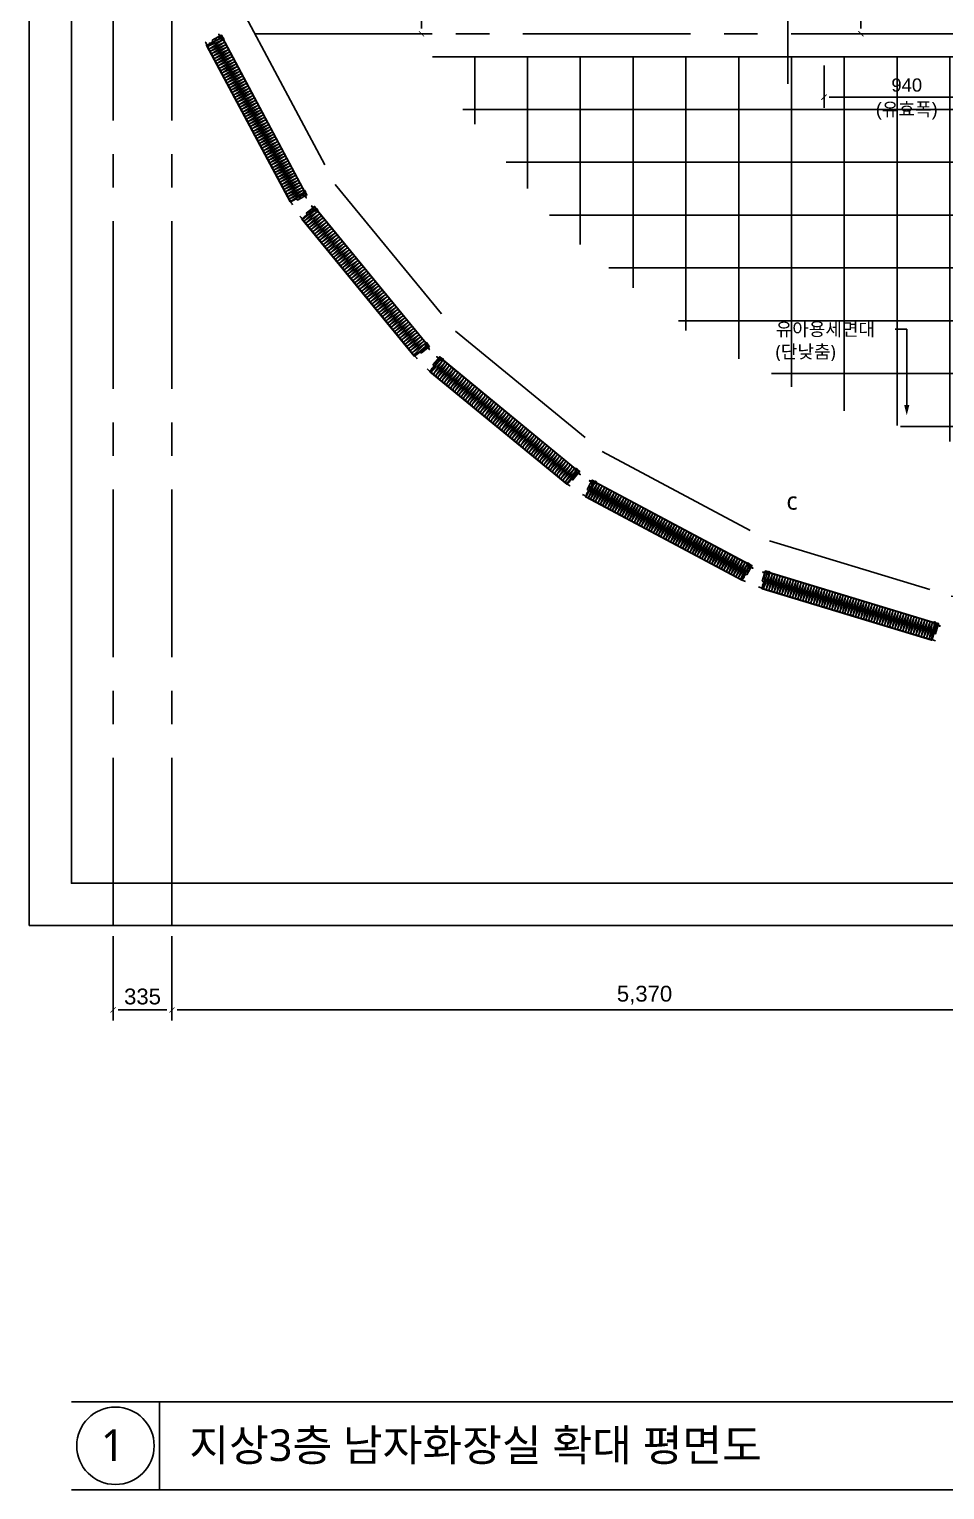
# Model space of a CAD drawing. Header units: millimetres. Extents: x 1155 to 49564, y 630 to 17190.
# Drawn here: x 1155 to 6357, y 630 to 8926 of the extents above; entities that cross this region are included whole.
import ezdxf
from ezdxf.enums import TextEntityAlignment as Align
from ezdxf.xclip import XClip

# ---------------------------------------------------------------- set-up
doc = ezdxf.new("R2010")
doc.units = ezdxf.units.MM
doc.header["$LTSCALE"] = 30
doc.header["$XCLIPFRAME"] = 0
doc.header["$PDMODE"] = 1
doc.linetypes.add('A_XR_CEN$0$CENTER', pattern=[50.8, 31.75, -6.35, 6.35, -6.35])
doc.linetypes.add('CENTER', pattern=[50.8, 31.75, -6.35, 6.35, -6.35])
doc.layers.get('Defpoints').update_dxf_attribs({"color": 140})
doc.layers.add('A-기준선', color=144, linetype='Continuous', plot=False)
for name, color, linetype in [('A_XR_CEN$0$CTR', 1, 'A_XR_CEN$0$CENTER'), ('AZ-LEAT', 6, 'Continuous'), ('CTR', 1, 'CENTER'), ('DIM', 7, 'Continuous'), ('DIM-1', 7, 'Continuous'), ('ELE-4', 4, 'Continuous'), ('INS', 8, 'Continuous'), ('RXANNOT', 4, 'Continuous'), ('RXLEADER', 1, 'Continuous'), ('SEC-8', 8, 'Continuous'), ('SEC-SCREW', 9, 'Continuous'), ('SEC-코킹', 250, 'Continuous'), ('SYM-POINT', 6, 'Continuous'), ('SYM-RM', 6, 'Continuous'), ('TXT', 3, 'Continuous'), ('타일', 9, 'Continuous')]:
    doc.layers.add(name, color=color, linetype=linetype)
doc.styles.add('00-GRID$0$ARIAL', font='arial.ttf')
doc.styles.add('THEVOO', font='malgun.ttf', dxfattribs={"width": 0.9})
doc.styles.add('맑은고딕', font='malgun.ttf')
doc.dimstyles.new('CJA-30', dxfattribs={"dimscale": 30, "dimtxt": 3, "dimasz": 1, "dimexe": 2, "dimexo": 2, "dimgap": 1, "dimtad": 1, "dimdec": 0, "dimdsep": 46, "dimlunit": 6, "dimtxsty": '00-GRID$0$ARIAL', "dimblk": '00-GRID$0$_ArchTick', "dimcen": 1, "dimclrd": 7, "dimclre": 7, "dimclrt": 3, "dimadec": 0, "dimazin": 0, "dimtfac": 1, "dimtdec": 0, "dimtix": 1, "dimtmove": 2, "dimatfit": 3, "dimldrblk": '00-GRID$0$_ArchTick', "dimfxl": 1, "dimtolj": 1, "dimarcsym": 0})
doc.dimstyles.new('CJA-30(IN)', dxfattribs={"dimscale": 30, "dimtxt": 2.5, "dimasz": 1, "dimexe": 2, "dimexo": 2, "dimgap": 1, "dimtad": 1, "dimdec": 0, "dimdsep": 46, "dimlunit": 6, "dimtxsty": '00-GRID$0$ARIAL', "dimblk": '00-GRID$0$_ArchTick', "dimcen": 1, "dimclrd": 7, "dimclre": 7, "dimclrt": 6, "dimadec": 0, "dimazin": 0, "dimtfac": 1, "dimtdec": 0, "dimtix": 1, "dimtmove": 2, "dimatfit": 3, "dimldrblk": '00-GRID$0$_ArchTick', "dimfxl": 1, "dimtolj": 1, "dimarcsym": 0})

# ---------------------------------------------------------------- blocks, each defined once
blk = doc.blocks.new('A_XR_CEN$0$xr-cen')
at = {"layer": 'A_XR_CEN$0$CTR', "transparency": 33554687}
for p, q in [((40300, 840485), (40300, 838650)), ((37270.1, 838650), (62900, 838650))]:
    blk.add_line(p, q, dxfattribs=at)
blk.add_lwpolyline([(36800.5, 840850), (36906.1, 839777.1), (37219.1, 838745.4), (37727.3, 837794.6), (38411.3, 836961.3), (39244.6, 836277.3), (40195.4, 835769.1), (41227.1, 835456.2), (42304.9, 835350), (47400, 835350), (47400, 835450)], dxfattribs=at)
blk = doc.blocks.new('A_XR_CEN', base_point=(126150, -534600))
at = {"layer": 'A_XR_CEN$0$CTR', "transparency": 33554687}
blk.add_blockref('A_XR_CEN$0$xr-cen', (126150, -534600), dxfattribs=at)
blk = doc.blocks.new('00-GRID$0$_ArchTick')
at = {"color": 0, "linetype": 'ByBlock', "const_width": 0.15}
blk.add_lwpolyline([(-0.5, -0.5), (0.5, 0.5)], dxfattribs=at)
blk = doc.blocks.new('*D23')
at = {"layer": 'Defpoints', "color": 0}
for p in [(5710.9, 10735.5), (5710.9, 8900.5), (5880.9, 8900.5)]:
    blk.add_point(p, dxfattribs=at)
at = {"layer": 'DIM-1', "color": 7, "lineweight": -2}
for p, q in [((5770.9, 10735.5), (5940.9, 10735.5)), ((5880.9, 10705.5), (5880.9, 8930.5)), ((5770.9, 8900.5), (5940.9, 8900.5))]:
    blk.add_line(p, q, dxfattribs=at)
at = {"layer": 'DIM-1', "color": 7, "lineweight": -2, "xscale": 30, "yscale": 30, "zscale": 30}
for p, rotation in [((5880.9, 10735.5), 90), ((5880.9, 8900.5), 270)]:
    blk.add_blockref('00-GRID$0$_ArchTick', p, dxfattribs=dict(at, rotation=rotation))
at = {"layer": 'DIM-1', "color": 6, "insert": (5805.9, 9818), "char_height": 75, "attachment_point": 5, "rotation": 90, "style": '00-GRID$0$ARIAL'}
blk.add_mtext('\\A1;1,835', dxfattribs=at)
blk = doc.blocks.new('A$C6DCA6E04')
at = {"layer": '타일'}
for p, q in [((-7739.3, 0), (-3900, 0)), ((-7500, -382.9), (-7500, 0)), ((-7200, -748.5), (-7200, 0)), ((-6900, -1066.7), (-6900, 0)), ((-6600, -1312.9), (-6600, 0)), ((-6300, -1555.6), (-6300, 0)), ((-6000, -1716), (-6000, 0)), ((-5700, -1876.3), (-5700, 0)), ((-5400, -2012.3), (-5400, 0)), ((-5100, -2094.2), (-5100, 0)), ((-4800, -2185.2), (-4800, 0)), ((-4500, -2255.7), (-4500, 0)), ((-4200, -2285.3), (-4200, 0)), ((-3600, -2940), (-3600, 0)), ((-3000, -2940), (-3000, 0)), ((-2700, -2940), (-2700, 0)), ((-2100, -2940), (-2100, 0)), ((-1800, -2940), (-1800, 0)), ((-1200, -2940), (-1200, 0)), ((-900, -2940), (-900, 0)), ((-300, -2531.1), (-300, 0)), ((-7568, -300, 0), (-3930, -300, 0)), ((-3770, -300, 0), (-2700, -300, 0)), ((-3300, -2333.3), (-3300, -266.7)), ((-2730, -300, 0), (-2544.8, -300, 0)), ((-2205.2, -300, 0), (-1594.8, -300, 0)), ((-1255.2, -300, 0), (-644.8, -300, 0)), ((-305.2, -300, 0), (0, -300, 0)), ((-1500, -2348.8), (-1500, -399.4)), ((-600, -2392.9), (-600, -356.5)), ((-3900, -1600), (-3900, -460)), ((-2400, -2331.5), (-2400, -429.2)), ((0, -1270), (0, -520)), ((-7321.8, -600, 0), (-3630, -600, 0)), ((-3630, -600, 0), (0, -600, 0)), ((-7075.6, -900, 0), (-3630, -900, 0)), ((-3630, -900, 0), (0, -900, 0)), ((-6737.5, -1200, 0), (-3630, -1200, 0)), ((-3630, -1200, 0), (0, -1200, 0)), ((-3600, -2249.4), (-3600, -1390)), ((-6342, -1500, 0), (-2700, -1500, 0)), ((-2730, -1500, 0), (0, -1500, 0)), ((-2708.9, -1500, 0), (-2700, -1500, 0)), ((-5812.8, -1800, 0), (-3930, -1800, 0)), ((-3770, -1800, 0), (-2700, -1800, 0)), ((-2730, -1800, 0), (0, -1800, 0)), ((-5081, -2100, 0), (-3930, -2100, 0)), ((-3770, -2100, 0), (-2700, -2100, 0)), ((-2730, -2100, 0), (0, -2100, 0)), ((-3749.8, -2400, 0), (-3455.8, -2400, 0)), ((-3204.2, -2400, 0), (-2505.8, -2400, 0)), ((-2254.2, -2400, 0), (-1555.8, -2400, 0)), ((-1304.2, -2400, 0), (-605.8, -2400, 0)), ((-354.2, -2400, 0), (0, -2400, 0)), ((-3749.8, -2700, 0), (-3519.9, -2700, 0)), ((-3140.1, -2700, 0), (-2569.9, -2700, 0)), ((-2190.1, -2700, 0), (-1619.9, -2700, 0)), ((-1240.1, -2700, 0), (-669.9, -2700, 0)), ((-290.1, -2700, 0), (0, -2700, 0))]:
    blk.add_line(p, q, dxfattribs=at)
blk = doc.blocks.new('*D14')
at = {"layer": 'Defpoints', "color": 0}
for p in [(5671.3, 8780.5), (6611.3, 8780.5), (6611.3, 8540.5)]:
    blk.add_point(p, dxfattribs=at)
at = {"layer": 'DIM-1', "color": 7, "lineweight": -2}
for p, q in [((5671.3, 8720.5), (5671.3, 8480.5)), ((6611.3, 8720.5), (6611.3, 8480.5)), ((5701.3, 8540.5), (6581.3, 8540.5))]:
    blk.add_line(p, q, dxfattribs=at)
at = {"layer": 'DIM-1', "color": 7, "lineweight": -2, "xscale": 30, "yscale": 30, "zscale": 30, "rotation": 180}
blk.add_blockref('00-GRID$0$_ArchTick', (5671.3, 8540.5), dxfattribs=at)
at = {"layer": 'DIM-1', "color": 7, "lineweight": -2, "xscale": 30, "yscale": 30, "zscale": 30}
blk.add_blockref('00-GRID$0$_ArchTick', (6611.3, 8540.5), dxfattribs=at)
at = {"layer": 'DIM-1', "color": 6, "char_height": 75, "attachment_point": 5, "style": '00-GRID$0$ARIAL'}
for s, insert in [('\\A1;940', (6141.3, 8608.8)), ('\\A1;({\\fGulim|b0|i0|c129|p50;유효폭})', (6141.3, 8460.9))]:
    blk.add_mtext(s, dxfattribs=dict(at, insert=insert))
blk = doc.blocks.new('*D25')
at = {"layer": 'Defpoints', "color": 0}
for p in [(3214.2, 9030.5), (3384.2, 9030.5), (3214.2, 8900.5)]:
    blk.add_point(p, dxfattribs=at)
at = {"layer": 'DIM-1', "color": 7, "lineweight": -2}
for p, q in [((3274.2, 9030.5), (3444.2, 9030.5)), ((3384.2, 8930.5), (3384.2, 9000.5)), ((3274.2, 8900.5), (3444.2, 8900.5))]:
    blk.add_line(p, q, dxfattribs=at)
at = {"layer": 'DIM-1', "color": 7, "lineweight": -2, "xscale": 30, "yscale": 30, "zscale": 30}
for p, rotation in [((3384.2, 9030.5), 90), ((3384.2, 8900.5), 270)]:
    blk.add_blockref('00-GRID$0$_ArchTick', p, dxfattribs=dict(at, rotation=rotation))
at = {"layer": 'DIM-1', "color": 6, "insert": (3315.9, 9140), "char_height": 75, "attachment_point": 5, "rotation": 90, "style": '00-GRID$0$ARIAL'}
blk.add_mtext('\\A1;130', dxfattribs=at)
blk = doc.blocks.new('A$C272815F0')
at = {"layer": 'RXLEADER'}
blk.add_lwpolyline([(757.3, 60), (757.3, 490), (691.1, 490)], dxfattribs=at)
blk.add_lwpolyline([(757.3, 0, 0, 30, 0), (757.3, 60, 0, 0, 0)], format="xyseb", dxfattribs=at)
at = {"layer": 'RXANNOT', "style": '맑은고딕'}
for s, p in [('유아용세면대', (12.5, 490)), ('(단낮춤)', (12.5, 362.5))]:
    blk.add_text(s, height=75, dxfattribs=at).set_placement(p, align=Align.MIDDLE_LEFT)
blk = doc.blocks.new('*D85')
at = {"layer": 'Defpoints', "color": 0}
for p in [(1966.3, 3835.5), (7336.3, 3835.5), (7336.3, 3355.5)]:
    blk.add_point(p, dxfattribs=at)
at = {"layer": 'DIM', "color": 7, "lineweight": -2}
for p, q in [((1966.3, 3775.5), (1966.3, 3295.5)), ((7336.3, 3775.5), (7336.3, 3295.5)), ((1996.3, 3355.5), (7306.3, 3355.5))]:
    blk.add_line(p, q, dxfattribs=at)
at = {"layer": 'DIM', "color": 7, "lineweight": -2, "xscale": 30, "yscale": 30, "zscale": 30, "rotation": 180}
blk.add_blockref('00-GRID$0$_ArchTick', (1966.3, 3355.5), dxfattribs=at)
at = {"layer": 'DIM', "color": 7, "lineweight": -2, "xscale": 30, "yscale": 30, "zscale": 30}
blk.add_blockref('00-GRID$0$_ArchTick', (7336.3, 3355.5), dxfattribs=at)
at = {"layer": 'DIM', "color": 3, "insert": (4651.3, 3439.6), "char_height": 90, "attachment_point": 5, "style": '00-GRID$0$ARIAL'}
blk.add_mtext('\\A1;5,370', dxfattribs=at)
blk = doc.blocks.new('*D86')
at = {"layer": 'Defpoints', "color": 0}
for p in [(1631.3, 3835.5), (1966.3, 3835.5), (1631.3, 3355.5)]:
    blk.add_point(p, dxfattribs=at)
at = {"layer": 'DIM', "color": 7, "lineweight": -2}
for p, q in [((1631.3, 3775.5), (1631.3, 3295.5)), ((1966.3, 3775.5), (1966.3, 3295.5)), ((1936.3, 3355.5), (1661.3, 3355.5))]:
    blk.add_line(p, q, dxfattribs=at)
at = {"layer": 'DIM', "color": 7, "lineweight": -2, "xscale": 30, "yscale": 30, "zscale": 30, "rotation": 180}
blk.add_blockref('00-GRID$0$_ArchTick', (1631.3, 3355.5), dxfattribs=at)
at = {"layer": 'DIM', "color": 7, "lineweight": -2, "xscale": 30, "yscale": 30, "zscale": 30}
blk.add_blockref('00-GRID$0$_ArchTick', (1966.3, 3355.5), dxfattribs=at)
at = {"layer": 'DIM', "color": 3, "insert": (1798.8, 3431.5), "char_height": 90, "attachment_point": 5, "style": '00-GRID$0$ARIAL'}
blk.add_mtext('\\A1;335', dxfattribs=at)
blk = doc.blocks.new('SCREW')
at = {"layer": 'SEC-SCREW'}
for p, q in [((-3.5, 1), (-3.5, 0)), ((-3.5, 0), (3.5, 0)), ((-1.5, -0.5), (-1.5, 0)), ((1.5, 0), (1.5, -1.1)), ((3.5, 0), (3.5, 1)), ((0.1, -0.4), (-2, -0.7)), ((-2, -0.7), (-1.5, -0.5)), ((-2, -0.8), (-1.5, -1)), ((2, -1.3), (-2, -2)), ((-2, -1.9), (-1.5, -1.7)), ((-2, -2), (-1.5, -2.2)), ((2, -2.6), (-2, -3.2)), ((-2, -3.2), (-1.5, -3)), ((-2, -3.3), (-1.5, -3.5)), ((2, -3.8), (-2, -4.4)), ((-2, -4.4), (-1.5, -4.2)), ((-2, -4.5), (-1.5, -4.7)), ((2, -5), (-2, -5.7)), ((-2, -5.6), (-1.5, -5.4)), ((-2, -5.7), (-1.5, -5.9)), ((2, -6.3), (-2, -6.9)), ((-2, -6.9), (-1.5, -6.7)), ((-2, -7), (-1.5, -7.2)), ((2, -7.5), (-2, -8.1)), ((-2, -8.1), (-1.5, -7.9)), ((-2, -8.2), (-1.5, -8.4)), ((2, -8.7), (-2, -9.4)), ((-2, -9.3), (-1.5, -9.1)), ((-2, -9.4), (-1.5, -9.6)), ((2, -10), (-2, -10.6)), ((-2, -10.6), (-1.5, -10.4)), ((-2, -10.7), (-1.5, -10.9)), ((0.1, -0.5), (-1.9, -0.8)), ((2, -1.4), (-1.9, -2.1)), ((2, -2.7), (-1.9, -3.3)), ((2, -3.9), (-1.9, -4.5)), ((2, -5.1), (-1.9, -5.8)), ((2, -6.4), (-1.9, -7)), ((2, -7.6), (-1.9, -8.2)), ((2, -8.8), (-1.9, -9.5)), ((2, -10.1), (-1.9, -10.7)), ((0.1, -0.4), (-1.5, -0.5)), ((0.1, -0.5), (-1.5, -1)), ((-1.5, -1), (-1.5, -1.7)), ((1.5, -1.1), (-1.5, -1.7)), ((1.5, -1.6), (-1.5, -2.2)), ((-1.5, -2.2), (-1.5, -3)), ((1.5, -2.4), (-1.5, -3)), ((1.5, -2.9), (-1.5, -3.5)), ((-1.5, -3.5), (-1.5, -4.2)), ((1.5, -3.6), (-1.5, -4.2)), ((1.5, -4.1), (-1.5, -4.7)), ((-1.5, -4.7), (-1.5, -5.4)), ((1.5, -4.8), (-1.5, -5.4)), ((1.5, -5.3), (-1.5, -5.9)), ((-1.5, -5.9), (-1.5, -6.7)), ((1.5, -6.1), (-1.5, -6.7)), ((1.5, -6.6), (-1.5, -7.2)), ((-1.5, -7.2), (-1.5, -7.9)), ((1.5, -7.3), (-1.5, -7.9)), ((1.5, -7.8), (-1.5, -8.4)), ((-1.5, -8.4), (-1.5, -9.1)), ((1.5, -8.5), (-1.5, -9.1)), ((1.5, -9), (-1.5, -9.6)), ((-1.5, -9.6), (-1.5, -10.4)), ((1.5, -9.8), (-1.5, -10.4)), ((1.5, -10.3), (-1.5, -10.9)), ((-1.5, -10.8), (-1.5, -12.5)), ((1.5, -11), (-1.5, -11.6)), ((2, -11.2), (-1.5, -11.8)), ((-1.5, -11.8), (0, -11.8)), ((-1.5, -12.5), (-0.4, -14.8)), ((2, -11.3), (-1.3, -11.8)), ((1.5, -11.5), (0, -11.8)), ((1.5, -12.5), (0.4, -14.8)), ((2, -1.3), (1.5, -1.1)), ((2, -1.4), (1.5, -1.6)), ((1.5, -1.6), (1.5, -2.4)), ((2, -2.6), (1.5, -2.4)), ((2, -2.7), (1.5, -2.9)), ((1.5, -2.9), (1.5, -3.6)), ((2, -3.8), (1.5, -3.6)), ((2, -3.9), (1.5, -4.1)), ((1.5, -4.1), (1.5, -4.8)), ((2, -5), (1.5, -4.8)), ((2, -5.1), (1.5, -5.3)), ((1.5, -5.3), (1.5, -6.1)), ((2, -6.3), (1.5, -6.1)), ((2, -6.4), (1.5, -6.6)), ((1.5, -6.6), (1.5, -7.3)), ((2, -7.5), (1.5, -7.3)), ((2, -7.6), (1.5, -7.8)), ((1.5, -7.8), (1.5, -8.5)), ((2, -8.7), (1.5, -8.5)), ((2, -8.8), (1.5, -9)), ((1.5, -9), (1.5, -9.8)), ((2, -10), (1.5, -9.8)), ((2, -10.1), (1.5, -10.3)), ((1.5, -10.3), (1.5, -11)), ((2, -11.2), (1.5, -11)), ((2, -11.3), (1.5, -11.5)), ((1.5, -11.5), (1.5, -12.5))]:
    blk.add_line(p, q, dxfattribs=at)
blk.add_lwpolyline([(-2.6, 2.2), (-2.3, 2), (-2.1, 2), (-1.8, 1.9), (-1.5, 2), (-1.3, 2), (-1, 2.1), (-0.8, 2.1), (-0.7, 2.1), (-0.6, 2.1), (-0.5, 2), (-0.5, 1.8), (-0.5, 1.6), (-0.5, 1.4), (-0.5, 1.2), (-0.5, 1), (-0.5, 0.8), (-0.4, 0.7), (-0.3, 0.6), (-0.1, 0.6), (0, 0.5), (0.1, 0.6), (0.3, 0.6), (0.4, 0.7), (0.5, 0.8), (0.5, 1), (0.5, 1.2), (0.5, 1.4), (0.5, 1.6), (0.5, 1.8), (0.5, 2), (0.6, 2.1), (0.7, 2.1), (0.8, 2.1), (1, 2.1), (1.3, 2), (1.5, 2), (1.8, 1.9), (2.1, 2), (2.3, 2), (2.6, 2.2)], dxfattribs=at)
for centre, radius, start, end in [((-2.2, 1), 1.3, 105.83273, 180), ((0, -6.8), 9.36, 74.16727, 105.83273), ((2.2, 1), 1.3, 0, 74.16727), ((-1.9, -0.8), 0.0925, 139.86612, 209.92465), ((-1.9, -2), 0.0925, 139.86612, 209.92465), ((-1.9, -3.2), 0.0925, 139.86612, 209.92465), ((-1.9, -4.5), 0.0925, 139.86612, 209.92465), ((-1.9, -5.7), 0.0925, 139.86612, 209.92465), ((-1.9, -6.9), 0.0925, 139.86612, 209.92465), ((-1.9, -8.2), 0.0925, 139.86612, 209.92465), ((-1.9, -9.4), 0.0925, 139.86612, 209.92465), ((-1.9, -10.6), 0.0925, 139.86612, 209.92465), ((0, -14.5), 0.46, 215.16271, 324.83729), ((0, -0.5), 0.0602, 310.72712, 69.31493), ((1.9, -1.4), 0.0925, 319.86612, 29.92465), ((1.9, -2.6), 0.0925, 319.86612, 29.92465), ((1.9, -3.8), 0.0925, 319.86612, 29.92465), ((1.9, -5.1), 0.0925, 319.86612, 29.92465), ((1.9, -6.3), 0.0925, 319.86612, 29.92465), ((1.9, -7.5), 0.0925, 319.86612, 29.92465), ((1.9, -8.8), 0.0925, 319.86612, 29.92465), ((1.9, -10), 0.0925, 319.86612, 29.92465), ((1.9, -11.2), 0.0925, 319.86612, 29.92465)]:
    blk.add_arc(centre, radius, start, end, dxfattribs=at)
blk = doc.blocks.new('A$C073C78AB-2')
at = {"layer": 'INS'}
h = blk.add_hatch(dxfattribs=at)
h.set_pattern_fill('LINE', color=256, scale=0.5, angle=28.125)
h.set_pattern_definition([(28.125, (254341.3257, 306758.3707), (-0.74834232, 1.400050007), [])])
h.paths.add_polyline_path([(-994.3, 232.1), (-993.4, 235), (-992.2, 234.6), (-1003.1, 198.9), (-999.4, 197.8), (-998.1, 202.1), (-999.6, 202.6), (-1000.4, 199.7), (-1001.2, 199.9), (-990.4, 235.6), (-994.4, 236.9), (-995.7, 232.5)])
h = blk.add_hatch(dxfattribs=at)
h.set_pattern_fill('LINE', color=256, scale=0.5, angle=28.125)
h.set_pattern_definition([(28.125, (254321.0597, 306764.5183), (-0.74834232, 1.400050007), [])])
h.paths.add_polyline_path([(-28.9, -60.7), (-28, -57.9), (-29.2, -57.5), (-40, -93.2), (-43.6, -92.1), (-42.3, -87.8), (-40.9, -88.2), (-41.7, -91.1), (-41, -91.3), (-30.2, -55.6), (-26.1, -56.9), (-27.4, -61.2)])
for p, q in [((-990.7, 278.4), (-990, 236.7)), ((-1000.7, 216.1), (-998.9, 221.9)), ((-999.5, 214.7), (-1000.7, 216.1)), ((-998.9, 221.9), (-997.2, 222.4)), ((-998.9, 216.7), (-995.6, 215.6)), ((-997.8, 220.5), (-994.4, 219.5)), ((-33.6, -76.2), (-36.9, -75.2)), ((-32.4, -72.4), (-35.7, -71.3)), ((-34.1, -78.1), (-32.4, -77.6)), ((-32.4, -77.6), (-30.7, -71.8)), ((-30.7, -71.8), (-31.8, -70.4)), ((-18.3, -16.6), (-17.7, -58.3))]:
    blk.add_line(p, q, dxfattribs=at)
for points in [[(-1002.2, 240.4), (-990.7, 278.4), (-978.5, 274.7), (-990, 236.7)], [(-994.3, 232.1), (-993.4, 235), (-992.2, 234.6), (-1003.1, 198.9), (-999.4, 197.8), (-998.1, 202.1), (-999.6, 202.6), (-1000.4, 199.7), (-1001.2, 199.9), (-990.4, 235.6), (-994.4, 236.9), (-995.7, 232.5)], [(-28.9, -60.7), (-28, -57.9), (-29.2, -57.5), (-40, -93.2), (-43.6, -92.1), (-42.3, -87.8), (-40.9, -88.2), (-41.7, -91.1), (-41, -91.3), (-30.2, -55.6), (-26.1, -56.9), (-27.4, -61.2)], [(-29.8, -54.6), (-18.3, -16.6), (-6.2, -20.3), (-17.7, -58.3)]]:
    blk.add_lwpolyline(points, close=True, dxfattribs=at)
for points in [[(-13, 1), (-41, -91.3), (-41.7, -91.1), (-13.7, 1.2), (-972.4, 292.1), (-1000.4, 199.7), (-1001.2, 199.9), (-973.2, 292.3, -0.414214), (-972.2, 292.8), (-13.5, 2, -0.414214)], [(-40.3, -94.4), (-1003.4, 197.8, -0.414214), (-1004.2, 199.3), (-993.4, 235), (-992.2, 234.6), (-1003.1, 198.9), (-40, -93.2), (-29.2, -57.5), (-28, -57.9), (-38.8, -93.6, -0.414214)]]:
    blk.add_lwpolyline(points, format="xyb", close=True, dxfattribs=at)
at = {"layer": 'INS', "ltscale": 0.5}
for points in [[(-951.9, 285.8, 0.414214), (-961.7, 280.6), (-978.1, 199.5, -1), (-993.1, 204.1), (-961.7, 280.6, 0.414214), (-966.9, 290.4)], [(-937, 281.3, 0.414214), (-946.7, 276.1), (-963.2, 195, -1), (-978.1, 199.5), (-946.7, 276.1, 0.414214), (-951.9, 285.8)], [(-969.2, 291.1, 0.113239), (-972.6, 291.3, 0.113239)], [(-922.1, 276.8, 0.414214), (-931.8, 271.6), (-948.3, 190.5, -1), (-963.2, 195), (-931.8, 271.6, 0.414214), (-937, 281.3)], [(-907.2, 272.3, 0.414214), (-916.9, 267.1), (-933.3, 185.9, -1), (-948.3, 190.5), (-916.9, 267.1, 0.414214), (-922.1, 276.8)], [(-892.2, 267.7, 0.414214), (-902, 262.5), (-918.4, 181.4, -1), (-933.3, 185.9), (-902, 262.5, 0.414214), (-907.2, 272.3)], [(-877.3, 263.2, 0.414214), (-887, 258), (-903.5, 176.9, -1), (-918.4, 181.4), (-887, 258, 0.414214), (-892.2, 267.7)], [(-862.4, 258.7, 0.414214), (-872.1, 253.5), (-888.6, 172.4, -1), (-903.5, 176.9), (-872.1, 253.5, 0.414214), (-877.3, 263.2)], [(-847.4, 254.1, 0.414214), (-857.2, 248.9), (-873.6, 167.8, -1), (-888.6, 172.4), (-857.2, 248.9, 0.414214), (-862.4, 258.7)], [(-832.5, 249.6, 0.414214), (-842.2, 244.4), (-858.7, 163.3, -1), (-873.6, 167.8), (-842.2, 244.4, 0.414214), (-847.4, 254.1)], [(-817.6, 245.1, 0.414214), (-827.3, 239.9), (-843.8, 158.8, -1), (-858.7, 163.3), (-827.3, 239.9, 0.414214), (-832.5, 249.6)], [(-802.7, 240.6, 0.414214), (-812.4, 235.4), (-828.8, 154.2, -1), (-843.8, 158.8), (-812.4, 235.4, 0.414214), (-817.6, 245.1)], [(-787.7, 236, 0.414214), (-797.5, 230.8), (-813.9, 149.7, -1), (-828.8, 154.2), (-797.5, 230.8, 0.414214), (-802.7, 240.6)], [(-772.8, 231.5, 0.414214), (-782.5, 226.3), (-799, 145.2, -1), (-813.9, 149.7), (-782.5, 226.3, 0.414214), (-787.7, 236)], [(-757.9, 227, 0.414214), (-767.6, 221.8), (-784.1, 140.7, -1), (-799, 145.2), (-767.6, 221.8, 0.414214), (-772.8, 231.5)], [(-742.9, 222.4, 0.414214), (-752.7, 217.2), (-769.1, 136.1, -1), (-784.1, 140.7), (-752.7, 217.2, 0.414214), (-757.9, 227)], [(-728, 217.9, 0.414214), (-737.7, 212.7), (-754.2, 131.6, -1), (-769.1, 136.1), (-737.7, 212.7, 0.414214), (-742.9, 222.4)], [(-713.1, 213.4, 0.414214), (-722.8, 208.2), (-739.3, 127.1, -1), (-754.2, 131.6), (-722.8, 208.2, 0.414214), (-728, 217.9)], [(-698.2, 208.9, 0.414214), (-707.9, 203.7), (-724.3, 122.5, -1), (-739.3, 127.1), (-707.9, 203.7, 0.414214), (-713.1, 213.4)], [(-683.2, 204.3, 0.414214), (-693, 199.1), (-709.4, 118, -1), (-724.3, 122.5), (-693, 199.1, 0.414214), (-698.2, 208.9)], [(-668.3, 199.8, 0.414214), (-678, 194.6), (-694.5, 113.5, -1), (-709.4, 118), (-678, 194.6, 0.414214), (-683.2, 204.3)], [(-653.4, 195.3, 0.414214), (-663.1, 190.1), (-679.6, 109, -1), (-694.5, 113.5), (-663.1, 190.1, 0.414214), (-668.3, 199.8)], [(-638.4, 190.7, 0.414214), (-648.2, 185.5), (-664.6, 104.4, -1), (-679.6, 109), (-648.2, 185.5, 0.414214), (-653.4, 195.3)], [(-623.5, 186.2, 0.414214), (-633.2, 181), (-649.7, 99.9, -1), (-664.6, 104.4), (-633.2, 181, 0.414214), (-638.4, 190.7)], [(-608.6, 181.7, 0.414214), (-618.3, 176.5), (-634.8, 95.4, -1), (-649.7, 99.9), (-618.3, 176.5, 0.414214), (-623.5, 186.2)], [(-593.7, 177.2, 0.414214), (-603.4, 172), (-619.8, 90.8, -1), (-634.8, 95.4), (-603.4, 172, 0.414214), (-608.6, 181.7)], [(-578.7, 172.6, 0.414214), (-588.5, 167.4), (-604.9, 86.3, -1), (-619.8, 90.8), (-588.5, 167.4, 0.414214), (-593.7, 177.2)], [(-563.8, 168.1, 0.414214), (-573.5, 162.9), (-590, 81.8, -1), (-604.9, 86.3), (-573.5, 162.9, 0.414214), (-578.7, 172.6)], [(-548.9, 163.6, 0.414214), (-558.6, 158.4), (-575.1, 77.3, -1), (-590, 81.8), (-558.6, 158.4, 0.414214), (-563.8, 168.1)], [(-533.9, 159, 0.414214), (-543.7, 153.8), (-560.1, 72.7, -1), (-575.1, 77.3), (-543.7, 153.8, 0.414214), (-548.9, 163.6)], [(-519, 154.5, 0.414214), (-528.7, 149.3), (-545.2, 68.2, -1), (-560.1, 72.7), (-528.7, 149.3, 0.414214), (-533.9, 159)], [(-504.1, 150, 0.414214), (-513.8, 144.8), (-530.3, 63.7, -1), (-545.2, 68.2), (-513.8, 144.8, 0.414214), (-519, 154.5)], [(-489.2, 145.5, 0.414214), (-498.9, 140.3), (-515.3, 59.1, -1), (-530.3, 63.7), (-498.9, 140.3, 0.414214), (-504.1, 150)], [(-474.2, 140.9, 0.414214), (-484, 135.7), (-500.4, 54.6, -1), (-515.3, 59.1), (-484, 135.7, 0.414214), (-489.2, 145.5)], [(-459.3, 136.4, 0.414214), (-469, 131.2), (-485.5, 50.1, -1), (-500.4, 54.6), (-469, 131.2, 0.414214), (-474.2, 140.9)], [(-444.4, 131.9, 0.414214), (-454.1, 126.7), (-470.6, 45.6, -1), (-485.5, 50.1), (-454.1, 126.7, 0.414214), (-459.3, 136.4)], [(-429.5, 127.3, 0.414214), (-439.2, 122.1), (-455.6, 41, -1), (-470.6, 45.6), (-439.2, 122.1, 0.414214), (-444.4, 131.9)], [(-414.5, 122.8, 0.414214), (-424.3, 117.6), (-440.7, 36.5, -1), (-455.6, 41), (-424.3, 117.6, 0.414214), (-429.5, 127.3)], [(-399.6, 118.3, 0.414214), (-409.3, 113.1), (-425.8, 32, -1), (-440.7, 36.5), (-409.3, 113.1, 0.414214), (-414.5, 122.8)], [(-384.7, 113.8, 0.414214), (-394.4, 108.6), (-410.9, 27.4, -1), (-425.8, 32), (-394.4, 108.6, 0.414214), (-399.6, 118.3)], [(-369.7, 109.2, 0.414214), (-379.5, 104), (-395.9, 22.9, -1), (-410.9, 27.4), (-379.5, 104, 0.414214), (-384.7, 113.8)], [(-354.8, 104.7, 0.414214), (-364.5, 99.5), (-381, 18.4, -1), (-395.9, 22.9), (-364.5, 99.5, 0.414214), (-369.7, 109.2)], [(-339.9, 100.2, 0.414214), (-349.6, 95), (-366.1, 13.9, -1), (-381, 18.4), (-349.6, 95, 0.414214), (-354.8, 104.7)], [(-325, 95.6, 0.414214), (-334.7, 90.4), (-351.1, 9.3, -1), (-366.1, 13.9), (-334.7, 90.4, 0.414214), (-339.9, 100.2)], [(-310, 91.1, 0.414214), (-319.8, 85.9), (-336.2, 4.8, -1), (-351.1, 9.3), (-319.8, 85.9, 0.414214), (-325, 95.6)], [(-295.1, 86.6, 0.414214), (-304.8, 81.4), (-321.3, 0.3, -1), (-336.2, 4.8), (-304.8, 81.4, 0.414214), (-310, 91.1)], [(-280.2, 82.1, 0.414214), (-289.9, 76.9), (-306.4, -4.3, -1), (-321.3, 0.3), (-289.9, 76.9, 0.414214), (-295.1, 86.6)], [(-265.2, 77.5, 0.414214), (-275, 72.3), (-291.4, -8.8, -1), (-306.4, -4.3), (-275, 72.3, 0.414214), (-280.2, 82.1)], [(-250.3, 73, 0.414214), (-260, 67.8), (-276.5, -13.3, -1), (-291.4, -8.8), (-260, 67.8, 0.414214), (-265.2, 77.5)], [(-235.4, 68.5, 0.414214), (-245.1, 63.3), (-261.6, -17.8, -1), (-276.5, -13.3), (-245.1, 63.3, 0.414214), (-250.3, 73)], [(-220.5, 63.9, 0.414214), (-230.2, 58.7), (-246.6, -22.4, -1), (-261.6, -17.8), (-230.2, 58.7, 0.414214), (-235.4, 68.5)], [(-205.5, 59.4, 0.414214), (-215.3, 54.2), (-231.7, -26.9, -1), (-246.6, -22.4), (-215.3, 54.2, 0.414214), (-220.5, 63.9)], [(-190.6, 54.9, 0.414214), (-200.3, 49.7), (-216.8, -31.4, -1), (-231.7, -26.9), (-200.3, 49.7, 0.414214), (-205.5, 59.4)], [(-175.7, 50.4, 0.414214), (-185.4, 45.2), (-201.9, -36, -1), (-216.8, -31.4), (-185.4, 45.2, 0.414214), (-190.6, 54.9)], [(-160.7, 45.8, 0.414214), (-170.5, 40.6), (-186.9, -40.5, -1), (-201.9, -36), (-170.5, 40.6, 0.414214), (-175.7, 50.4)], [(-145.8, 41.3, 0.414214), (-155.5, 36.1), (-172, -45, -1), (-186.9, -40.5), (-155.5, 36.1, 0.414214), (-160.7, 45.8)], [(-130.9, 36.8, 0.414214), (-140.6, 31.6), (-157.1, -49.5, -1), (-172, -45), (-140.6, 31.6, 0.414214), (-145.8, 41.3)], [(-116, 32.2, 0.414214), (-125.7, 27), (-142.1, -54.1, -1), (-157.1, -49.5), (-125.7, 27, 0.414214), (-130.9, 36.8)], [(-101, 27.7, 0.414214), (-110.8, 22.5), (-127.2, -58.6, -1), (-142.1, -54.1), (-110.8, 22.5, 0.414214), (-116, 32.2)], [(-86.1, 23.2, 0.414214), (-95.8, 18), (-112.3, -63.1, -1), (-127.2, -58.6), (-95.8, 18, 0.414214), (-101, 27.7)], [(-71.2, 18.7, 0.414214), (-80.9, 13.5), (-97.4, -67.7, -1), (-112.3, -63.1), (-80.9, 13.5, 0.414214), (-86.1, 23.2)], [(-56.2, 14.1, 0.414214), (-66, 8.9), (-82.4, -72.2, -1), (-97.4, -67.7), (-66, 8.9, 0.414214), (-71.2, 18.7)], [(-41.3, 9.6, 0.414214), (-51, 4.4), (-67.5, -76.7, -1), (-82.4, -72.2), (-51, 4.4, 0.414214), (-56.2, 14.1)], [(-26.4, 5.1, 0.414214), (-36.1, -0.1), (-52.6, -81.2, -1), (-67.5, -76.7), (-36.1, -0.1, 0.414214), (-41.3, 9.6)], [(-11.5, 0.6, 0.414214), (-21.2, -4.6), (-37.6, -85.8, -1), (-52.6, -81.2), (-21.2, -4.6, 0.414214), (-26.4, 5.1)], [(-14, 0.5, 0.113239), (-17, 2.2)]]:
    blk.add_lwpolyline(points, format="xyb", dxfattribs=at)
at = {"layer": 'INS'}
for centre, radius, start, end in [((-995.9, 216.3), 1.58, 271.6451, 54.6049), ((-995.1, 219.1), 1.58, 271.6451, 54.6049), ((-996.4, 218), 2.91, 312.1369, 14.1131), ((-35, -73.7), 2.91, 132.1369, 194.1131), ((-36.3, -74.8), 1.58, 91.6451, 234.6049), ((-35.4, -72), 1.58, 91.6451, 234.6049)]:
    blk.add_arc(centre, radius, start, end, dxfattribs=at)
at = {"layer": 'SEC-8', "ltscale": 0.5}
for points in [[(-990.3, 279.5), (-984.5, 298.7), (-955.8, 289.9), (-956.4, 288), (-983.2, 296.2), (-988.4, 278.9)], [(-5.8, -19.1), (0, 0), (-28.7, 8.7), (-29.3, 6.8), (-2.5, -1.3), (-7.7, -18.6)]]:
    blk.add_lwpolyline(points, close=True, dxfattribs=at)
at = {"layer": 'SEC-8'}
blk.add_arc((-44.1, -157.2, 0), 64.7, 66.89927, 85.10917, dxfattribs=at)
at = {"layer": 'SEC-코킹'}
blk.add_arc((-1035.7, 143.2, 0), 65.1, 60.85725, 79.4742, dxfattribs=at)
at = {"layer": 'SEC-SCREW'}
for p, rotation in [((-985.8, 287.5), 253.1249999999975), ((-963.5, 292.3), 343.1249999999975), ((-5.1, -9.9), 73.1249999999975)]:
    blk.add_blockref('SCREW', p, dxfattribs=dict(at, rotation=rotation))
at = {"layer": 'SEC-SCREW', "extrusion": (0, 0, -1), "zscale": -1, "rotation": 16.8750000000025}
blk.add_blockref('SCREW', (21.1, 6.4), dxfattribs=at)

msp = doc.modelspace()

# ---------------------------------------------------------------- linework, layer by layer
at = {"layer": 'A-기준선'}
for points in [[(11840, 3835.5), (1155, 3835.5), (1155, 14978.3), (11840, 14978.3)], [(11600, 4075.5), (1395, 4075.5), (1395, 14738.3), (11600, 14738.3)]]:
    msp.add_lwpolyline(points, close=True, dxfattribs=at)
at = {"layer": 'CTR'}
for p, q in [((1631.3, 3835.5, 0), (1631.3, 14978.3, 0)), ((1966.3, 3835.5), (1966.3, 14978.3)), ((5466.3, 8616.9), (5466.3, 14978.3))]:
    msp.add_line(p, q, dxfattribs=at)
at = {"layer": 'ELE-4'}
for p, q in [((1395, 1130), (22005, 1130)), ((1895, 1130), (1895, 630)), ((1395, 630), (22005, 630))]:
    msp.add_line(p, q, dxfattribs=at)
at = {"layer": 'SYM-RM'}
msp.add_circle((1645, 880), 220, dxfattribs=at)

# ---------------------------------------------------------------- block references
at = {"layer": 'CTR'}
ref = msp.add_blockref('A_XR_CEN', (-34833.7, -829749.5), dxfattribs=at)
XClip(ref).set_block_clipping_path([(162378.7200608555, 299225.0151169453), (172583.7202859964, 309887.8168204287)])
for p, rotation in [((2733, 7984.9, 0), 314.9999998660568), ((4282.9, 6413.5, 0), 337.4999999836683)]:
    msp.add_blockref('A$C073C78AB-2', p, dxfattribs=dict(at, rotation=rotation))
at = {"layer": 'CTR', "xscale": -1}
for p, rotation in [((2776.5, 7919.9, 0), 292.5000001469653), ((4354.3, 6365.8, 0), 315.000000163297)]:
    msp.add_blockref('A$C073C78AB-2', p, dxfattribs=dict(at, rotation=rotation))
at = {"layer": 'CTR'}
msp.add_blockref('A$C073C78AB-2', (6322.5, 5550.5, 0), dxfattribs=at)
at = {"layer": 'SYM-POINT'}
msp.add_blockref('A$C272815F0', (5384, 6732.6), dxfattribs=at)
at = {"layer": '타일'}
msp.add_blockref('A$C6DCA6E04', (11186.3, 8770.5), dxfattribs=at)

# ---------------------------------------------------------------- texts
at = {"layer": 'AZ-LEAT', "style": 'THEVOO'}
msp.add_text('c', height=100, dxfattribs=at).set_placement((5520.3, 6247.3), align=Align.MIDDLE_RIGHT)
at = {"layer": 'TXT', "style": '맑은고딕'}
for s, p in [('지상3층 남자화장실 확대 평면도', (2064.6, 793.4)), ('1', (1562.6, 793.4))]:
    msp.add_text(s, height=180, dxfattribs=at).set_placement(p)

# ---------------------------------------------------------------- dimensions: what is measured, and where the dimension line sits
at = {"layer": 'DIM'}
for base, p2, angle, picture, middle in [((1631.3, 3355.5), (1631.3, 3835.5), 0, '*D86', (1798.8, 3431.5)), ((7336.3, 3355.5), (7336.3, 3835.5), 180, '*D85', (4651.3, 3439.6))]:
    dim = msp.add_linear_dim(base=base, p1=(1966.3, 3835.5), p2=p2, angle=angle, dimstyle='CJA-30', dxfattribs=at)
    dim.commit()
    dim.dimension.update_dxf_attribs({"geometry": picture, "text_midpoint": middle})
at = {"layer": 'DIM-1'}
dim = msp.add_linear_dim(base=(5880.9, 8900.5), p1=(5710.9, 10735.5), p2=(5710.9, 8900.5), angle=90, dimstyle='CJA-30(IN)', dxfattribs=at)
dim.commit()
dim.dimension.update_dxf_attribs({"geometry": '*D23', "text_midpoint": (5805.9, 9818)})
dim = msp.add_linear_dim(base=(3384.2, 9030.5), p1=(3214.2, 8900.5), p2=(3214.2, 9030.5), angle=270, dimstyle='CJA-30(IN)', dxfattribs=at)
dim.commit()
dim.dimension.update_dxf_attribs({"geometry": '*D25', "text_midpoint": (3315.9, 9140), "dimtype": 160})
dim = msp.add_linear_dim(base=(6611.3, 8540.5), p1=(5671.3, 8780.5), p2=(6611.3, 8780.5), angle=180, text='<>\\X({\\fGulim|b0|i0|c129|p50;유효폭})', dimstyle='CJA-30(IN)', dxfattribs=at)
dim.commit()
dim.dimension.update_dxf_attribs({"geometry": '*D14', "text_midpoint": (6141.3, 8608.8)})

doc.saveas('drawing.dxf')
